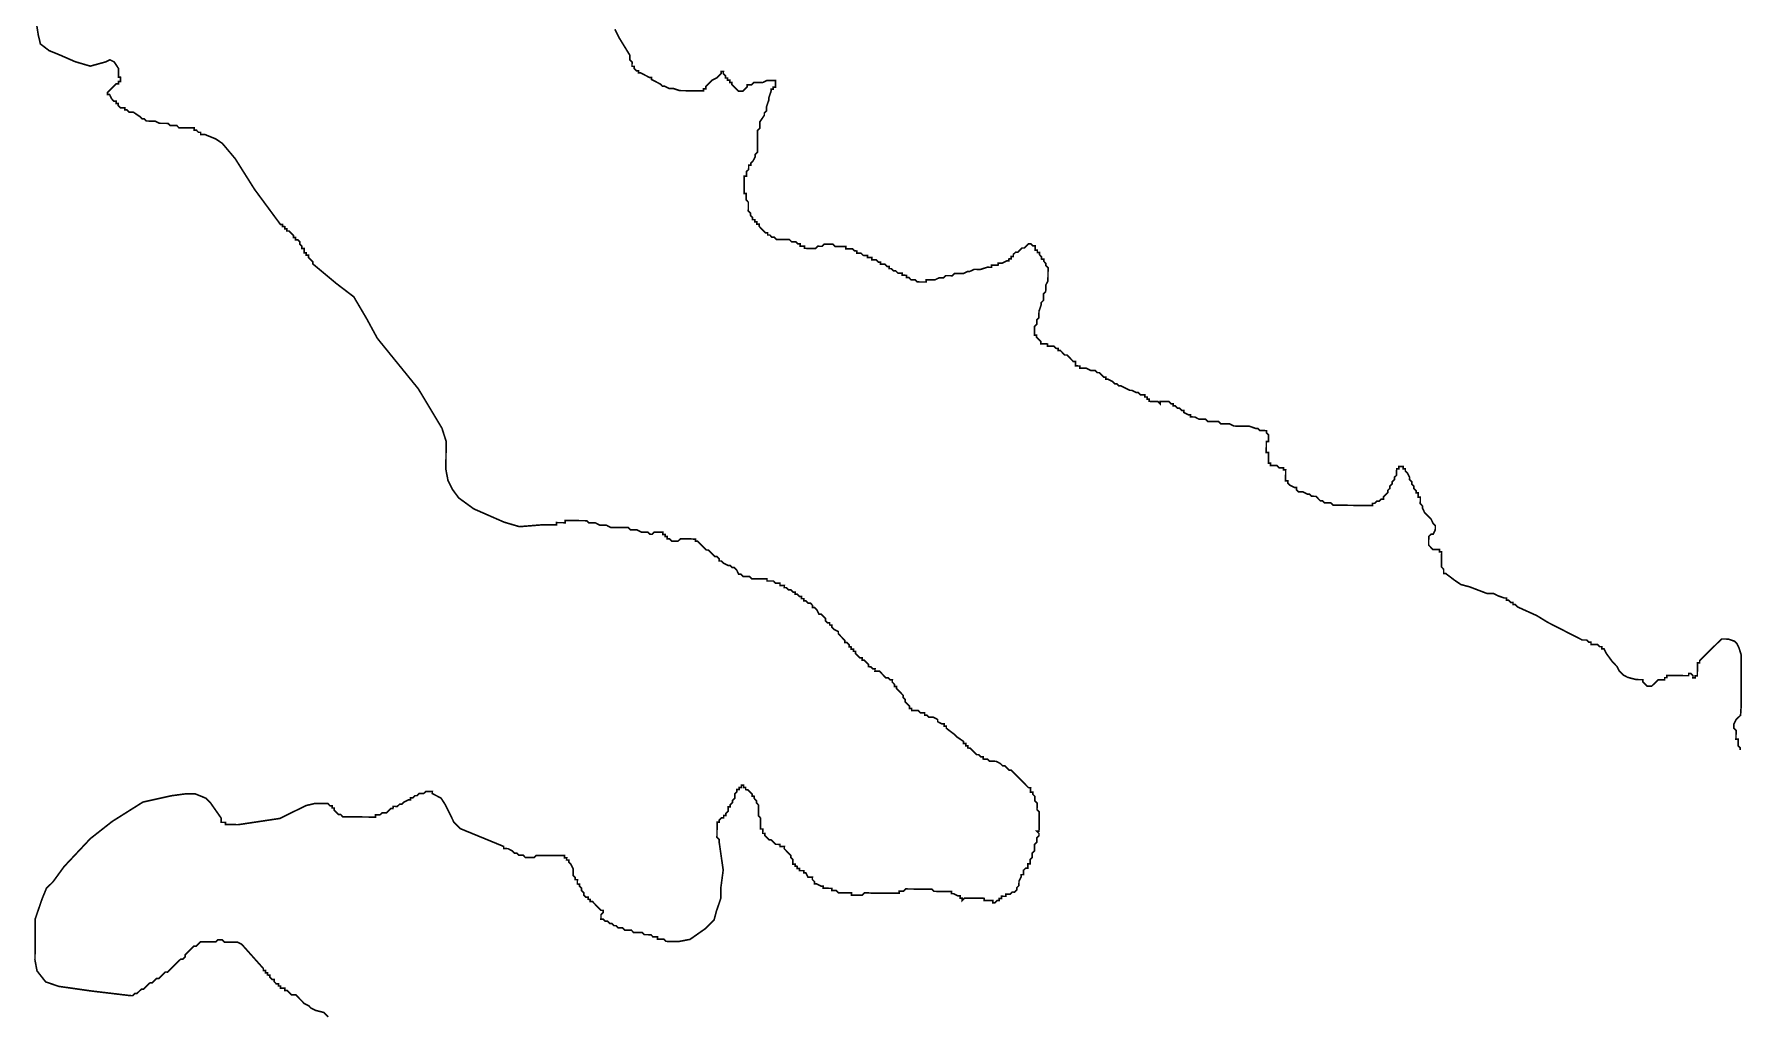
# Model space of a CAD drawing. Header units: metres. Extents: x 319816 to 366074, y 1739234 to 1838803.
# Drawn here: x 323391 to 326555, y 1826464 to 1828283 of the extents above; entities that cross this region are included whole.
import ezdxf

# ---------------------------------------------------------------- set-up
doc = ezdxf.new("R2010")
doc.units = ezdxf.units.M
doc.header["$MEASUREMENT"] = 0
doc.layers.add('HAZARDS LINE', color=1, linetype='Continuous')

msp = doc.modelspace()

# ---------------------------------------------------------------- linework, layer by layer
at = {"layer": 'HAZARDS LINE', "lineweight": 18, "const_width": 3}
for points in [[(323395.3, 1828305), (323399.1, 1828280.8), (323403, 1828264.7), (323419, 1828252.4), (323439.1, 1828244.2), (323467.2, 1828231.9), (323495.4, 1828223.6), (323523.7, 1828231.4), (323531.7, 1828235.4), (323539.8, 1828231.3), (323547.7, 1828219.1), (323547.7, 1828215.1), (323547.7, 1828211), (323547.6, 1828207), (323547.6, 1828203), (323551.6, 1828202.9), (323551.6, 1828198.9), (323551.6, 1828194.9), (323547.5, 1828194.9), (323547.5, 1828190.9), (323543.5, 1828190.9), (323539.4, 1828186.9), (323535.3, 1828182.9), (323531.3, 1828178.9), (323527.2, 1828174.9), (323527.2, 1828170.9), (323531.2, 1828170.9), (323535.2, 1828162.8), (323539.2, 1828158.7), (323543.2, 1828158.7), (323543.2, 1828154.6), (323547.2, 1828154.6), (323547.2, 1828150.6), (323551.2, 1828146.5), (323555.2, 1828146.5), (323559.2, 1828146.4), (323559.2, 1828142.4), (323563.2, 1828142.4), (323567.2, 1828138.3), (323571.3, 1828138.3), (323575.3, 1828138.2), (323587.3, 1828130.1), (323591.3, 1828126), (323595.3, 1828126), (323599.3, 1828121.9), (323603.4, 1828121.9), (323607.4, 1828121.8), (323611.4, 1828121.8), (323615.5, 1828121.8), (323623.5, 1828117.7), (323627.5, 1828117.6), (323631.5, 1828117.6), (323635.6, 1828117.6), (323639.6, 1828117.5), (323643.6, 1828113.5), (323647.6, 1828113.4), (323651.7, 1828113.4), (323655.7, 1828113.4), (323659.7, 1828109.3), (323663.7, 1828109.3), (323667.8, 1828109.2), (323671.8, 1828109.2), (323675.8, 1828109.2), (323679.8, 1828109.1), (323683.9, 1828109.1), (323687.9, 1828109.1), (323687.9, 1828105), (323691.9, 1828105), (323695.9, 1828100.9), (323699.9, 1828100.9), (323699.9, 1828096.9), (323703.9, 1828096.8), (323708, 1828096.8), (323728.1, 1828088.6), (323740.1, 1828080.4), (323764, 1828052), (323799.8, 1827995.2), (323847.7, 1827930.3), (323851.7, 1827930.3), (323851.7, 1827926.3), (323855.7, 1827926.2), (323855.7, 1827922.2), (323859.7, 1827922.2), (323859.7, 1827918.1), (323863.7, 1827918.1), (323867.7, 1827914), (323871.7, 1827910), (323871.7, 1827906), (323875.7, 1827905.9), (323875.6, 1827901.9), (323879.7, 1827901.9), (323883.7, 1827897.8), (323883.6, 1827893.8), (323887.6, 1827889.7), (323887.6, 1827885.7), (323891.6, 1827885.6), (323891.6, 1827881.6), (323891.6, 1827877.6), (323895.6, 1827877.5), (323895.6, 1827873.5), (323899.6, 1827873.5), (323899.6, 1827869.4), (323903.6, 1827865.4), (323907.6, 1827861.3), (323907.5, 1827857.3), (323951.6, 1827820.6), (323983.6, 1827796.2), (324007.5, 1827755.6), (324027.3, 1827719.2), (324103.1, 1827625.8), (324146.9, 1827552.9), (324154.7, 1827528.6), (324154.5, 1827504.4), (324154.3, 1827476.2), (324158.1, 1827456), (324166.1, 1827439.8), (324178, 1827423.6), (324206.1, 1827403.2), (324262.3, 1827378.6), (324290.5, 1827370.3), (324334.8, 1827373.9), (324338.9, 1827373.9), (324342.9, 1827373.9), (324346.9, 1827373.8), (324351, 1827373.8), (324355, 1827373.8), (324359, 1827373.7), (324359.1, 1827377.8), (324363.1, 1827377.7), (324367.1, 1827377.7), (324371.1, 1827377.7), (324375.2, 1827377.6), (324375.2, 1827381.7), (324379.2, 1827381.6), (324383.3, 1827381.6), (324387.3, 1827381.6), (324391.3, 1827381.5), (324395.4, 1827381.5), (324399.4, 1827381.5), (324403.4, 1827381.4), (324407.5, 1827381.4), (324411.5, 1827381.4), (324415.5, 1827381.3), (324419.5, 1827377.3), (324427.6, 1827377.2), (324431.6, 1827377.2), (324439.6, 1827373.1), (324447.7, 1827373), (324451.7, 1827373), (324459.8, 1827368.9), (324463.8, 1827368.8), (324467.8, 1827368.8), (324471.8, 1827368.8), (324475.9, 1827368.7), (324479.9, 1827368.7), (324483.9, 1827368.7), (324488, 1827368.6), (324492, 1827368.6), (324496, 1827364.5), (324500, 1827364.5), (324504.1, 1827364.5), (324508.1, 1827364.4), (324516.1, 1827360.3), (324520.2, 1827360.3), (324524.2, 1827360.3), (324528.2, 1827360.2), (324532.2, 1827356.2), (324536.2, 1827356.1), (324540.3, 1827360.1), (324544.3, 1827360.1), (324548.4, 1827360.1), (324552.4, 1827360), (324556.4, 1827360), (324556.4, 1827356), (324560.4, 1827355.9), (324560.4, 1827351.9), (324564.4, 1827351.9), (324564.4, 1827347.8), (324568.4, 1827347.8), (324572.4, 1827343.7), (324576.4, 1827343.7), (324580.5, 1827343.7), (324584.5, 1827343.6), (324588.6, 1827347.6), (324592.6, 1827347.6), (324596.6, 1827347.6), (324600.7, 1827347.5), (324604.7, 1827347.5), (324608.7, 1827347.5), (324612.8, 1827347.4), (324616.8, 1827347.4), (324616.8, 1827343.4), (324620.8, 1827343.3), (324624.8, 1827339.3), (324628.8, 1827335.2), (324632.8, 1827331.1), (324636.8, 1827327.1), (324640.8, 1827327), (324644.8, 1827323), (324648.8, 1827318.9), (324652.8, 1827314.8), (324656.8, 1827314.8), (324660.8, 1827310.7), (324660.8, 1827306.7), (324664.8, 1827306.7), (324668.8, 1827302.6), (324676.9, 1827298.5), (324680.9, 1827298.5), (324684.9, 1827294.4), (324688.9, 1827294.4), (324692.9, 1827290.3), (324696.9, 1827282.2), (324700.9, 1827282.2), (324704.9, 1827278.1), (324708.9, 1827278.1), (324713, 1827278), (324717, 1827278), (324721, 1827273.9), (324725, 1827273.9), (324729.1, 1827273.9), (324733.1, 1827273.8), (324737.1, 1827273.8), (324741.1, 1827273.8), (324745.2, 1827273.7), (324749.2, 1827273.7), (324749.2, 1827269.7), (324753.2, 1827269.6), (324757.2, 1827269.6), (324761.3, 1827269.6), (324765.3, 1827265.5), (324769.3, 1827265.5), (324773.3, 1827265.4), (324773.3, 1827261.4), (324781.4, 1827261.3), (324781.3, 1827257.3), (324785.3, 1827257.3), (324789.3, 1827253.2), (324793.4, 1827253.2), (324797.4, 1827249.1), (324801.4, 1827249.1), (324801.4, 1827245.1), (324805.4, 1827245), (324809.4, 1827241), (324813.4, 1827240.9), (324813.4, 1827236.9), (324817.4, 1827236.9), (324817.4, 1827232.8), (324821.4, 1827232.8), (324825.4, 1827228.7), (324829.5, 1827228.7), (324833.5, 1827224.6), (324833.4, 1827220.6), (324837.4, 1827220.6), (324841.4, 1827216.5), (324845.4, 1827208.4), (324849.4, 1827208.4), (324853.4, 1827204.3), (324857.4, 1827200.2), (324857.4, 1827196.2), (324861.4, 1827192.1), (324865.4, 1827192.1), (324865.4, 1827188.1), (324869.4, 1827188), (324869.4, 1827184), (324873.4, 1827179.9), (324881.4, 1827175.8), (324881.4, 1827171.8), (324885.4, 1827167.8), (324889.4, 1827163.7), (324893.4, 1827159.6), (324893.3, 1827155.6), (324897.4, 1827155.6), (324901.4, 1827151.5), (324901.3, 1827147.5), (324905.4, 1827147.4), (324905.3, 1827143.4), (324909.4, 1827143.4), (324909.3, 1827139.3), (324913.4, 1827139.3), (324913.3, 1827135.3), (324917.3, 1827131.2), (324921.3, 1827127.1), (324925.4, 1827127.1), (324925.3, 1827123.1), (324929.4, 1827123), (324933.3, 1827119), (324937.3, 1827114.9), (324937.3, 1827110.9), (324941.3, 1827110.8), (324945.3, 1827106.8), (324949.4, 1827106.7), (324949.3, 1827102.7), (324953.4, 1827102.7), (324957.4, 1827102.6), (324961.4, 1827098.6), (324965.4, 1827094.5), (324969.4, 1827090.4), (324973.4, 1827090.4), (324977.4, 1827086.3), (324981.5, 1827086.3), (324981.4, 1827082.3), (324985.4, 1827078.2), (324985.4, 1827074.2), (324989.4, 1827074.2), (324989.4, 1827070.1), (324993.4, 1827066.1), (324997.4, 1827062), (325001.4, 1827057.9), (325001.3, 1827053.9), (325005.3, 1827049.8), (325005.3, 1827045.8), (325009.3, 1827041.7), (325013.3, 1827037.7), (325013.3, 1827033.6), (325017.3, 1827033.6), (325017.3, 1827029.6), (325021.3, 1827029.5), (325025.3, 1827029.5), (325029.4, 1827029.5), (325033.3, 1827025.4), (325041.4, 1827025.3), (325041.4, 1827021.3), (325045.4, 1827021.3), (325049.4, 1827017.2), (325053.4, 1827017.2), (325057.5, 1827017.1), (325065.5, 1827013), (325065.5, 1827009), (325073.5, 1827004.9), (325077.5, 1827004.9), (325077.5, 1827000.8), (325081.5, 1827000.8), (325081.5, 1826996.8), (325097.5, 1826984.6), (325101.5, 1826980.5), (325113.5, 1826972.3), (325113.5, 1826968.3), (325117.5, 1826968.3), (325117.5, 1826964.2), (325121.5, 1826964.2), (325121.5, 1826960.2), (325125.5, 1826960.1), (325129.5, 1826956.1), (325133.5, 1826952), (325137.5, 1826947.9), (325141.5, 1826947.9), (325145.5, 1826943.8), (325149.6, 1826943.8), (325149.5, 1826939.8), (325153.6, 1826939.7), (325157.6, 1826939.7), (325161.6, 1826935.6), (325169.7, 1826935.6), (325173.7, 1826935.5), (325181.7, 1826931.4), (325185.7, 1826927.4), (325189.7, 1826927.3), (325197.7, 1826919.2), (325201.8, 1826919.2), (325205.8, 1826915.1), (325209.8, 1826911), (325213.8, 1826907), (325217.8, 1826902.9), (325221.8, 1826898.9), (325225.8, 1826894.8), (325229.8, 1826890.7), (325233.8, 1826886.7), (325237.8, 1826886.6), (325237.7, 1826882.6), (325237.7, 1826878.6), (325241.7, 1826878.5), (325241.7, 1826874.5), (325245.7, 1826870.4), (325245.7, 1826866.4), (325245.6, 1826862.4), (325249.6, 1826858.3), (325249.6, 1826854.3), (325249.6, 1826850.2), (325249.5, 1826846.2), (325253.5, 1826842.1), (325253.5, 1826838.1), (325253.5, 1826834.1), (325253.4, 1826830), (325253.4, 1826826), (325253.4, 1826822), (325253.3, 1826818), (325253.3, 1826813.9), (325253.3, 1826809.9), (325253.2, 1826805.9), (325249.2, 1826805.9), (325253.2, 1826801.8), (325253.2, 1826797.8), (325249.1, 1826793.8), (325249.1, 1826789.8), (325249, 1826785.7), (325245, 1826781.7), (325244.9, 1826777.7), (325244.9, 1826773.7), (325244.9, 1826769.6), (325240.8, 1826765.6), (325240.7, 1826757.6), (325236.7, 1826753.6), (325236.6, 1826749.6), (325236.6, 1826745.5), (325232.6, 1826745.6), (325232.5, 1826741.5), (325232.5, 1826737.5), (325228.5, 1826737.5), (325224.4, 1826733.5), (325224.4, 1826729.5), (325224.3, 1826725.5), (325220.3, 1826725.5), (325220.3, 1826721.5), (325216.2, 1826713.4), (325216.1, 1826709.4), (325216.1, 1826705.4), (325212.1, 1826701.4), (325212, 1826697.3), (325208, 1826693.3), (325203.9, 1826693.4), (325199.9, 1826689.4), (325195.8, 1826689.4), (325191.8, 1826689.4), (325191.8, 1826685.4), (325187.7, 1826685.4), (325183.7, 1826685.5), (325183.7, 1826681.5), (325179.6, 1826681.5), (325179.6, 1826677.5), (325175.6, 1826677.5), (325171.5, 1826673.5), (325167.5, 1826673.5), (325167.5, 1826677.6), (325163.5, 1826677.6), (325159.4, 1826677.6), (325155.4, 1826677.7), (325151.4, 1826677.7), (325151.4, 1826681.7), (325147.4, 1826681.8), (325143.4, 1826681.8), (325139.3, 1826681.8), (325135.3, 1826681.9), (325127.2, 1826681.9), (325123.2, 1826682), (325119.2, 1826682), (325115.1, 1826682), (325111.1, 1826678), (325111.1, 1826682.1), (325107.1, 1826682.1), (325107.1, 1826686.1), (325103.1, 1826686.2), (325095.1, 1826690.3), (325091, 1826690.3), (325091.1, 1826694.3), (325079, 1826694.4), (325074.9, 1826694.5), (325070.9, 1826694.5), (325066.9, 1826694.5), (325062.8, 1826694.6), (325058.8, 1826694.6), (325054.8, 1826698.7), (325050.8, 1826698.7), (325046.8, 1826698.7), (325034.7, 1826698.8), (325026.6, 1826698.9), (325022.6, 1826698.9), (325014.5, 1826699), (325010.5, 1826699), (325006.4, 1826699.1), (325002.4, 1826695.1), (324998.3, 1826695.1), (324994.3, 1826695.1), (324994.3, 1826691.1), (324990.3, 1826691.1), (324986.2, 1826691.2), (324982.2, 1826691.2), (324978.2, 1826691.2), (324974.1, 1826691.3), (324970.1, 1826691.3), (324966.1, 1826691.3), (324954, 1826691.4), (324949.9, 1826691.5), (324941.9, 1826691.5), (324937.9, 1826691.6), (324929.8, 1826691.6), (324925.7, 1826687.6), (324921.7, 1826687.7), (324917.7, 1826687.7), (324913.6, 1826687.7), (324909.6, 1826687.8), (324905.6, 1826687.8), (324905.6, 1826691.8), (324901.6, 1826691.9), (324897.5, 1826691.9), (324893.5, 1826691.9), (324889.5, 1826692), (324885.4, 1826692), (324881.4, 1826692), (324877.4, 1826696.1), (324873.4, 1826696.1), (324869.4, 1826696.2), (324869.4, 1826700.2), (324865.4, 1826700.2), (324861.3, 1826700.3), (324857.3, 1826700.3), (324853.3, 1826700.3), (324853.3, 1826704.4), (324849.3, 1826704.4), (324841.2, 1826708.5), (324837.2, 1826708.5), (324837.2, 1826712.6), (324833.2, 1826716.6), (324833.3, 1826720.7), (324829.3, 1826720.7), (324825.2, 1826720.7), (324821.3, 1826728.8), (324817.2, 1826728.9), (324817.3, 1826732.9), (324813.2, 1826732.9), (324809.2, 1826733), (324809.2, 1826737), (324805.2, 1826737), (324805.2, 1826741), (324801.2, 1826741.1), (324801.2, 1826745.1), (324797.2, 1826745.1), (324797.2, 1826749.2), (324797.3, 1826753.2), (324793.3, 1826757.3), (324793.3, 1826761.3), (324789.3, 1826765.4), (324785.3, 1826769.4), (324781.3, 1826773.5), (324781.4, 1826777.5), (324777.3, 1826777.6), (324773.3, 1826777.6), (324773.3, 1826781.6), (324769.3, 1826781.7), (324765.3, 1826781.7), (324761.3, 1826785.8), (324757.3, 1826789.8), (324753.2, 1826789.9), (324749.2, 1826793.9), (324745.2, 1826798), (324745.3, 1826802), (324741.2, 1826802.1), (324741.3, 1826806.1), (324741.3, 1826810.1), (324737.3, 1826810.2), (324737.3, 1826814.2), (324737.3, 1826818.2), (324737.4, 1826822.3), (324737.4, 1826826.3), (324737.4, 1826830.3), (324733.5, 1826834.4), (324733.5, 1826838.4), (324733.5, 1826842.4), (324733.6, 1826846.5), (324733.6, 1826850.5), (324733.6, 1826854.5), (324729.6, 1826858.6), (324729.7, 1826862.6), (324725.7, 1826866.7), (324725.7, 1826870.7), (324721.7, 1826870.8), (324721.7, 1826874.8), (324717.7, 1826878.9), (324713.7, 1826882.9), (324709.7, 1826883), (324709.7, 1826887), (324705.7, 1826887), (324705.7, 1826891.1), (324701.7, 1826891.1), (324701.6, 1826887.1), (324697.6, 1826887.1), (324697.6, 1826883.1), (324693.5, 1826883.1), (324693.5, 1826879.1), (324689.4, 1826875.1), (324689.4, 1826871), (324689.4, 1826867), (324685.3, 1826863), (324685.3, 1826859), (324681.2, 1826855), (324681.2, 1826850.9), (324677.2, 1826851), (324677.1, 1826846.9), (324677.1, 1826842.9), (324673, 1826838.9), (324673, 1826834.9), (324669, 1826834.9), (324668.9, 1826830.9), (324664.9, 1826830.9), (324660.8, 1826826.9), (324660.8, 1826822.9), (324656.8, 1826822.9), (324656.7, 1826818.9), (324656.7, 1826814.9), (324656.7, 1826810.8), (324656.6, 1826806.8), (324656.6, 1826802.8), (324656.6, 1826798.7), (324656.5, 1826794.7), (324660.5, 1826790.6), (324660.5, 1826786.6), (324668.1, 1826734.1), (324663.8, 1826701.9), (324663.7, 1826681.8), (324655.4, 1826657.6), (324651.2, 1826641.5), (324635, 1826625.5), (324606.6, 1826605.6), (324586.4, 1826601.8), (324578.3, 1826601.8), (324574.3, 1826601.9), (324570.3, 1826601.9), (324566.2, 1826601.9), (324562.2, 1826602), (324558.2, 1826606), (324554.2, 1826606.1), (324550.1, 1826606.1), (324546.1, 1826606.1), (324546.2, 1826610.2), (324538.1, 1826610.2), (324534.1, 1826614.3), (324530.1, 1826614.3), (324522, 1826614.4), (324518, 1826618.5), (324514, 1826618.5), (324509.9, 1826618.5), (324505.9, 1826618.6), (324501.9, 1826618.6), (324497.9, 1826622.7), (324493.9, 1826622.7), (324489.8, 1826622.7), (324485.8, 1826622.8), (324481.8, 1826626.8), (324477.8, 1826626.9), (324473.7, 1826626.9), (324469.7, 1826631), (324465.7, 1826631), (324461.7, 1826635.1), (324457.7, 1826635.1), (324453.7, 1826639.2), (324449.6, 1826639.2), (324445.6, 1826643.3), (324441.6, 1826643.3), (324441.7, 1826647.3), (324441.7, 1826651.3), (324445.7, 1826655.3), (324445.8, 1826659.4), (324441.8, 1826659.4), (324433.8, 1826667.5), (324429.8, 1826671.6), (324425.8, 1826675.7), (324421.7, 1826675.7), (324421.8, 1826679.7), (324417.7, 1826679.8), (324417.8, 1826683.8), (324413.7, 1826683.8), (324409.7, 1826687.9), (324409.8, 1826691.9), (324405.8, 1826696), (324405.8, 1826700), (324401.8, 1826704.1), (324401.8, 1826708.1), (324397.8, 1826708.2), (324397.8, 1826712.2), (324397.9, 1826716.2), (324393.9, 1826716.3), (324393.9, 1826720.3), (324389.9, 1826724.4), (324389.9, 1826728.4), (324390, 1826732.4), (324390, 1826736.4), (324386, 1826744.5), (324382, 1826748.6), (324382.1, 1826752.6), (324378, 1826752.7), (324378.1, 1826756.7), (324374, 1826756.7), (324374.1, 1826760.8), (324370, 1826760.8), (324366, 1826760.8), (324362, 1826760.9), (324357.9, 1826760.9), (324353.9, 1826760.9), (324349.9, 1826761), (324341.8, 1826761), (324337.8, 1826761.1), (324333.8, 1826761.1), (324329.7, 1826761.1), (324325.7, 1826761.2), (324321.7, 1826761.2), (324317.6, 1826757.2), (324313.6, 1826757.2), (324309.5, 1826757.3), (324305.5, 1826757.3), (324301.5, 1826757.3), (324297.5, 1826761.4), (324293.4, 1826761.4), (324289.4, 1826761.5), (324285.4, 1826765.5), (324281.4, 1826765.6), (324277.4, 1826769.6), (324269.4, 1826773.7), (324265.3, 1826773.8), (324261.3, 1826773.8), (324261.3, 1826777.8), (324241.2, 1826786.1), (324181, 1826810.8), (324169, 1826823), (324161.1, 1826839.1), (324153.1, 1826855.3), (324145.2, 1826867.5), (324129.1, 1826875.7), (324129.2, 1826879.7), (324125.1, 1826879.8), (324121.1, 1826879.8), (324117.1, 1826879.8), (324113, 1826875.8), (324109, 1826875.9), (324104.9, 1826875.9), (324100.9, 1826871.9), (324096.8, 1826871.9), (324092.8, 1826867.9), (324088.7, 1826868), (324088.7, 1826863.9), (324084.7, 1826864), (324076.6, 1826860), (324072.5, 1826856), (324068.5, 1826856), (324064.4, 1826852), (324060.4, 1826852.1), (324056.4, 1826852.1), (324056.3, 1826848.1), (324052.3, 1826848.1), (324048.2, 1826844.1), (324044.2, 1826840.1), (324040.1, 1826840.2), (324036.1, 1826840.2), (324032, 1826836.2), (324028, 1826836.2), (324024, 1826836.3), (324024, 1826832.2), (324019.9, 1826832.3), (324015.9, 1826832.3), (324011.9, 1826832.3), (324007.8, 1826832.4), (324003.8, 1826832.4), (323999.8, 1826832.4), (323995.7, 1826832.5), (323991.7, 1826832.5), (323987.7, 1826832.5), (323983.6, 1826832.6), (323979.6, 1826832.6), (323975.6, 1826832.6), (323971.6, 1826832.7), (323967.5, 1826832.7), (323963.5, 1826832.7), (323959.5, 1826836.8), (323955.5, 1826836.8), (323951.5, 1826840.9), (323947.5, 1826845), (323947.5, 1826849), (323943.5, 1826849), (323943.5, 1826853.1), (323939.5, 1826853.1), (323935.5, 1826857.2), (323931.4, 1826857.2), (323927.4, 1826857.2), (323923.4, 1826857.3), (323911.3, 1826857.4), (323895.1, 1826853.5), (323870.8, 1826841.6), (323846.6, 1826829.7), (323769.9, 1826818.2), (323765.8, 1826818.2), (323761.8, 1826818.3), (323757.8, 1826818.3), (323753.7, 1826818.4), (323749.7, 1826818.4), (323745.7, 1826818.4), (323745.7, 1826822.4), (323741.7, 1826822.5), (323737.7, 1826822.5), (323737.7, 1826826.5), (323737.7, 1826830.6), (323717.8, 1826859), (323709.8, 1826867.1), (323689.7, 1826875.3), (323673.6, 1826875.5), (323645.4, 1826871.7), (323592.9, 1826860), (323536.1, 1826824.2), (323495.5, 1826792.3), (323446.7, 1826740.3), (323426.3, 1826712.2), (323414.1, 1826700.2), (323405.9, 1826680.1), (323393.5, 1826644), (323393.2, 1826599.6), (323392.9, 1826567.4), (323396.7, 1826547.2), (323412.7, 1826526.9), (323436.8, 1826518.6), (323497.2, 1826510), (323569.7, 1826501.4), (323573.7, 1826501.3), (323577.8, 1826505.3), (323581.8, 1826505.3), (323585.9, 1826509.3), (323590, 1826513.3), (323594, 1826513.3), (323598.1, 1826517.3), (323602.1, 1826521.3), (323606.2, 1826525.3), (323610.2, 1826525.2), (323614.3, 1826529.2), (323618.3, 1826533.2), (323622.4, 1826533.2), (323626.4, 1826537.2), (323630.5, 1826541.2), (323634.6, 1826545.2), (323638.6, 1826545.1), (323642.7, 1826549.1), (323646.7, 1826553.1), (323650.8, 1826557.1), (323654.9, 1826561.1), (323658.9, 1826565.1), (323663, 1826569.1), (323667, 1826569.1), (323671.1, 1826573.1), (323671.1, 1826577.1), (323675.2, 1826581.1), (323679.2, 1826585.1), (323683.3, 1826589.1), (323687.4, 1826593.1), (323691.4, 1826593.1), (323695.5, 1826597.1), (323699.5, 1826601.1), (323703.6, 1826601.1), (323707.6, 1826601), (323711.6, 1826601), (323715.7, 1826601), (323719.7, 1826600.9), (323723.7, 1826600.9), (323727.8, 1826600.9), (323731.8, 1826604.8), (323735.8, 1826604.8), (323739.9, 1826604.8), (323743.9, 1826600.7), (323747.9, 1826600.7), (323751.9, 1826600.6), (323756, 1826600.6), (323760, 1826600.6), (323764, 1826600.5), (323768.1, 1826600.5), (323776.1, 1826596.4), (323816, 1826551.7), (323816, 1826547.7), (323820, 1826547.7), (323820, 1826543.6), (323824, 1826543.6), (323824, 1826539.6), (323828, 1826539.5), (323828, 1826535.5), (323832, 1826531.4), (323836, 1826531.4), (323836, 1826527.4), (323840, 1826523.3), (323844, 1826523.3), (323844, 1826519.2), (323848, 1826519.2), (323848, 1826515.2), (323852, 1826515.1), (323856, 1826515.1), (323856, 1826511.1), (323860, 1826511), (323864, 1826507), (323868, 1826502.9), (323872.1, 1826502.9), (323876.1, 1826502.9), (323880.1, 1826498.8), (323884.1, 1826494.7), (323888.1, 1826490.7), (323892.1, 1826486.6), (323900.1, 1826482.5), (323904.1, 1826478.4), (323912.1, 1826474.3), (323928.2, 1826470.2), (323936.2, 1826462)], [(324467.4, 1828292.1), (324475.4, 1828275.9), (324495.3, 1828243.5), (324495.2, 1828235.4), (324499.2, 1828231.3), (324499.1, 1828223.3), (324503.2, 1828223.2), (324503.1, 1828219.2), (324507.1, 1828215.1), (324511.1, 1828215.1), (324511.1, 1828211.1), (324515.1, 1828211), (324531.2, 1828202.8), (324535.2, 1828202.8), (324535.2, 1828198.8), (324551.3, 1828190.6), (324555.3, 1828186.5), (324559.3, 1828186.5), (324567.3, 1828182.4), (324575.4, 1828182.3), (324587.4, 1828178.2), (324631.8, 1828177.8), (324631.8, 1828181.8), (324635.8, 1828181.8), (324635.9, 1828185.8), (324644, 1828193.8), (324648.1, 1828197.8), (324656.2, 1828201.8), (324660.2, 1828205.8), (324664.3, 1828209.8), (324664.3, 1828213.8), (324668.4, 1828213.8), (324668.3, 1828209.8), (324672.3, 1828205.7), (324672.3, 1828201.7), (324676.3, 1828201.6), (324676.3, 1828197.6), (324680.3, 1828197.6), (324680.3, 1828193.5), (324684.3, 1828193.5), (324684.3, 1828189.5), (324688.3, 1828185.4), (324692.3, 1828181.3), (324696.3, 1828177.3), (324704.3, 1828177.2), (324708.4, 1828181.2), (324712.5, 1828185.2), (324712.5, 1828189.2), (324720.6, 1828189.2), (324724.6, 1828193.2), (324740.7, 1828193), (324748.8, 1828197), (324765, 1828196.9), (324764.9, 1828184.8), (324760.8, 1828184.8), (324760.8, 1828180.8), (324756.8, 1828180.8), (324756.7, 1828176.8), (324752.6, 1828164.7), (324752.6, 1828160.7), (324748.4, 1828148.6), (324748.4, 1828140.6), (324744.3, 1828136.6), (324744.3, 1828132.5), (324736.1, 1828120.5), (324736, 1828108.4), (324731.9, 1828104.4), (324731.6, 1828064.1), (324727.5, 1828060.1), (324727.5, 1828056.1), (324723.4, 1828048), (324719.3, 1828044), (324719.3, 1828040), (324715.3, 1828040), (324715.2, 1828032), (324711.1, 1828028), (324711.1, 1828019.9), (324707, 1828019.9), (324706.8, 1827987.7), (324710.8, 1827987.7), (324710.7, 1827975.6), (324714.7, 1827971.5), (324714.6, 1827955.4), (324718.6, 1827951.3), (324718.5, 1827947.3), (324722.5, 1827943.2), (324722.5, 1827939.2), (324726.5, 1827939.1), (324726.5, 1827935.1), (324730.5, 1827935.1), (324730.5, 1827931), (324734.5, 1827931), (324734.5, 1827927), (324738.5, 1827922.9), (324746.5, 1827914.8), (324750.5, 1827914.8), (324750.5, 1827910.7), (324754.5, 1827910.7), (324758.5, 1827906.6), (324762.5, 1827906.6), (324766.5, 1827902.5), (324790.7, 1827902.3), (324794.7, 1827898.3), (324802.8, 1827898.2), (324806.8, 1827894.1), (324810.8, 1827894.1), (324810.8, 1827890.1), (324818.8, 1827890), (324818.8, 1827886), (324839, 1827885.8), (324843, 1827889.8), (324851.1, 1827889.7), (324855.1, 1827893.7), (324871.3, 1827893.6), (324875.3, 1827889.5), (324895.4, 1827889.4), (324895.4, 1827885.3), (324907.5, 1827885.2), (324911.5, 1827881.2), (324915.5, 1827881.1), (324915.5, 1827877.1), (324923.5, 1827877), (324927.5, 1827873), (324935.6, 1827872.9), (324935.6, 1827868.9), (324943.6, 1827868.8), (324943.6, 1827864.8), (324951.7, 1827864.7), (324955.7, 1827860.6), (324959.7, 1827860.6), (324959.7, 1827856.6), (324967.7, 1827856.5), (324971.7, 1827852.4), (324975.7, 1827852.4), (324975.7, 1827848.4), (324979.7, 1827848.3), (324983.7, 1827844.3), (324987.8, 1827844.2), (324991.8, 1827840.2), (324999.8, 1827840.1), (324999.8, 1827836.1), (325007.9, 1827836), (325007.8, 1827832), (325011.9, 1827831.9), (325015.8, 1827827.9), (325023.9, 1827827.8), (325027.9, 1827823.7), (325044, 1827823.6), (325044.1, 1827827.6), (325060.2, 1827827.5), (325068.3, 1827831.5), (325076.3, 1827831.4), (325080.4, 1827835.4), (325092.5, 1827835.3), (325096.6, 1827839.3), (325112.7, 1827839.2), (325120.8, 1827843.1), (325124.8, 1827843.1), (325132.9, 1827847.1), (325145, 1827847), (325157.1, 1827850.9), (325165.2, 1827850.8), (325165.2, 1827854.9), (325177.3, 1827854.8), (325177.4, 1827858.8), (325185.4, 1827858.7), (325193.5, 1827862.7), (325197.5, 1827862.7), (325197.6, 1827866.7), (325201.6, 1827866.6), (325201.6, 1827870.7), (325205.7, 1827870.6), (325205.7, 1827874.7), (325209.8, 1827878.7), (325213.8, 1827878.6), (325217.9, 1827882.6), (325221.9, 1827886.6), (325226, 1827886.6), (325234.1, 1827894.6), (325238.1, 1827894.6), (325242.1, 1827890.5), (325246.1, 1827890.5), (325246.1, 1827882.4), (325250.1, 1827882.4), (325250.1, 1827878.3), (325254.1, 1827878.3), (325254.1, 1827874.3), (325258.1, 1827870.2), (325258, 1827866.2), (325262.1, 1827866.1), (325262, 1827862.1), (325266, 1827858), (325266, 1827854), (325270, 1827850), (325269.8, 1827825.8), (325265.7, 1827817.7), (325265.6, 1827805.6), (325261.5, 1827801.6), (325261.4, 1827789.5), (325257.4, 1827785.5), (325257.3, 1827781.5), (325253.2, 1827769.5), (325253.1, 1827757.4), (325249, 1827753.4), (325249, 1827745.3), (325244.9, 1827741.3), (325244.8, 1827725.2), (325248.8, 1827725.1), (325248.8, 1827721.1), (325252.8, 1827717), (325256.8, 1827713), (325256.7, 1827708.9), (325268.8, 1827708.8), (325268.8, 1827704.8), (325280.9, 1827704.7), (325284.9, 1827700.7), (325288.9, 1827700.6), (325288.9, 1827696.6), (325292.9, 1827696.6), (325300.9, 1827688.4), (325304.9, 1827688.4), (325312.9, 1827680.3), (325316.9, 1827676.2), (325321, 1827676.2), (325320.9, 1827668.1), (325328.9, 1827668), (325328.9, 1827664), (325341, 1827663.9), (325349, 1827659.8), (325357.1, 1827659.7), (325361.1, 1827655.7), (325365.1, 1827655.6), (325373.1, 1827647.5), (325377.1, 1827647.5), (325377.1, 1827643.4), (325381.1, 1827643.4), (325389.2, 1827639.3), (325393.2, 1827635.2), (325397.2, 1827635.2), (325401.2, 1827631.1), (325405.2, 1827631.1), (325421.3, 1827622.9), (325425.3, 1827622.9), (325433.3, 1827618.8), (325437.4, 1827618.7), (325441.4, 1827614.7), (325449.4, 1827614.6), (325449.4, 1827610.6), (325453.4, 1827610.5), (325453.4, 1827606.5), (325457.4, 1827606.5), (325457.4, 1827602.5), (325473.5, 1827602.3), (325477.5, 1827598.3), (325477.5, 1827602.3), (325493.7, 1827602.1), (325497.7, 1827598.1), (325501.7, 1827598), (325501.7, 1827594), (325505.7, 1827594), (325509.7, 1827589.9), (325513.7, 1827589.9), (325517.7, 1827585.8), (325521.8, 1827585.8), (325521.7, 1827581.8), (325529.7, 1827577.7), (325533.8, 1827577.6), (325533.7, 1827573.6), (325541.8, 1827573.5), (325549.8, 1827569.4), (325561.9, 1827569.3), (325565.9, 1827565.3), (325586.1, 1827565.1), (325590.1, 1827561), (325606.2, 1827560.9), (325614.2, 1827556.8), (325642.4, 1827556.6), (325654.5, 1827552.4), (325658.5, 1827552.4), (325662.5, 1827548.3), (325674.6, 1827548.2), (325674.6, 1827544.2), (325678.6, 1827540.1), (325678.5, 1827528), (325674.5, 1827528.1), (325674.3, 1827507.9), (325678.3, 1827507.9), (325678.2, 1827487.7), (325682.2, 1827487.7), (325682.2, 1827483.7), (325694.2, 1827483.6), (325698.2, 1827479.5), (325706.3, 1827479.4), (325706.3, 1827475.4), (325710.3, 1827475.4), (325710.1, 1827455.2), (325714.2, 1827455.2), (325714.1, 1827451.1), (325718.1, 1827447.1), (325726.2, 1827443), (325730.2, 1827442.9), (325730.2, 1827438.9), (325734.1, 1827434.8), (325742.2, 1827434.8), (325750.2, 1827430.7), (325754.3, 1827430.6), (325758.3, 1827426.6), (325766.3, 1827426.5), (325770.3, 1827422.4), (325774.3, 1827418.4), (325778.4, 1827418.3), (325782.4, 1827414.3), (325794.4, 1827414.2), (325798.4, 1827410.1), (325871, 1827409.5), (325871, 1827413.5), (325875.1, 1827413.5), (325879.1, 1827417.5), (325883.2, 1827417.5), (325887.2, 1827421.5), (325891.3, 1827421.4), (325891.3, 1827425.5), (325899.4, 1827433.5), (325899.4, 1827437.5), (325903.5, 1827441.5), (325903.5, 1827445.5), (325907.6, 1827449.5), (325907.6, 1827453.6), (325911.7, 1827457.6), (325911.7, 1827461.6), (325915.8, 1827465.6), (325915.9, 1827477.7), (325919.9, 1827477.6), (325920, 1827481.7), (325928, 1827481.6), (325928, 1827477.6), (325932, 1827477.5), (325932, 1827473.5), (325936, 1827469.4), (325940, 1827461.3), (325939.9, 1827457.3), (325943.9, 1827453.3), (325943.9, 1827449.2), (325947.9, 1827445.2), (325947.9, 1827441.1), (325951.8, 1827437.1), (325951.8, 1827433), (325955.8, 1827433), (325955.8, 1827424.9), (325959.8, 1827424.9), (325959.7, 1827412.8), (325963.7, 1827408.7), (325963.7, 1827404.7), (325967.6, 1827396.6), (325971.6, 1827392.5), (325975.6, 1827388.5), (325979.6, 1827384.4), (325983.6, 1827376.3), (325987.6, 1827372.3), (325987.5, 1827364.2), (325983.4, 1827356.2), (325979.4, 1827356.2), (325975.3, 1827352.2), (325975.2, 1827336.1), (325979.2, 1827332), (325983.2, 1827327.9), (325995.3, 1827327.8), (325995.2, 1827323.8), (325999.3, 1827323.8), (325999, 1827295.6), (326003, 1827291.5), (326003, 1827283.4), (326007, 1827283.4), (326023, 1827271.2), (326035.1, 1827263), (326051.1, 1827258.8), (326083.3, 1827246.5), (326095.4, 1827246.4), (326103.4, 1827242.3), (326115.5, 1827238.1), (326119.5, 1827238.1), (326119.5, 1827234.1), (326123.5, 1827234), (326127.5, 1827230), (326131.5, 1827229.9), (326131.5, 1827225.9), (326135.5, 1827225.9), (326139.5, 1827221.8), (326175.7, 1827205.4), (326195.7, 1827193.1), (326259.9, 1827160.3), (326268, 1827160.3), (326272, 1827156.2), (326276, 1827156.2), (326276, 1827152.1), (326288.1, 1827152), (326292.1, 1827148), (326296.1, 1827147.9), (326296.1, 1827143.9), (326300.1, 1827143.9), (326304.1, 1827135.8), (326316, 1827119.5), (326324, 1827111.4), (326328, 1827103.3), (326332, 1827099.3), (326336, 1827095.2), (326344, 1827091.1), (326360.1, 1827086.9), (326372.2, 1827086.8), (326372.2, 1827082.8), (326376.2, 1827078.7), (326380.2, 1827074.7), (326388.2, 1827074.6), (326392.3, 1827078.6), (326396.4, 1827082.6), (326400.4, 1827086.6), (326412.5, 1827086.5), (326412.5, 1827090.5), (326416.6, 1827090.5), (326416.6, 1827094.5), (326456.9, 1827094.2), (326457, 1827098.2), (326461, 1827098.2), (326465, 1827094.1), (326464.9, 1827090.1), (326469, 1827090), (326469, 1827094.1), (326473, 1827094), (326473.2, 1827118.2), (326477.3, 1827118.2), (326477.3, 1827122.2), (326493.6, 1827138.2), (326505.8, 1827150.2), (326513.9, 1827158.2), (326518, 1827162.2), (326530, 1827162.1), (326542.1, 1827158), (326546.1, 1827153.9), (326550.1, 1827145.8), (326554, 1827133.7), (326554, 1827107.9), (326554, 1827070), (326554, 1827034.5), (326553.1, 1827020.8), (326544.9, 1827012.8), (326540.8, 1827004.8), (326540.8, 1826996.7), (326544.8, 1826992.7), (326544.6, 1826976.5), (326548.7, 1826976.5), (326548.6, 1826964.4), (326552.5, 1826960.3), (326552.5, 1826956.3)]]:
    msp.add_lwpolyline(points, dxfattribs=at)

doc.saveas('drawing.dxf')
